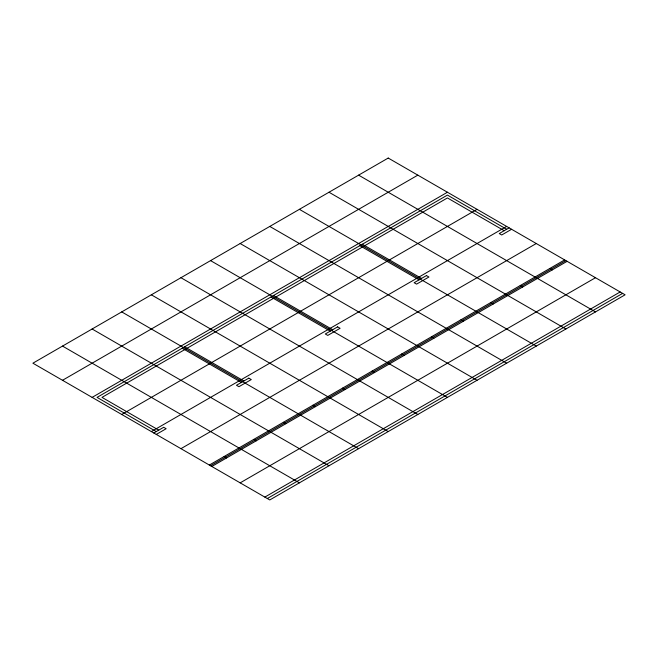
<?xml version="1.0" encoding="UTF-8"?>
<svg xmlns="http://www.w3.org/2000/svg" width="658" height="658" viewBox="0 0 658 658"><rect width="100%" height="100%" fill="white"/><g stroke="black" fill="none" stroke-linecap="round" stroke-linejoin="round"><path stroke-width="0.99" d="M62.51 380.283L417.83 175.143M92.12 397.383L447.44 192.235M121.73 414.474L477.05 209.334M151.34 431.574L506.66 226.426M153.808 432.997L163.678 427.297L166.145 428.72L156.275 434.42M509.127 227.857L499.257 233.549L501.725 234.98L511.595 229.28M180.95 448.666L536.27 243.526M209.326 465.05L564.646 259.91M210.56 465.765L565.88 260.617M211.794 466.473L567.114 261.333M240.17 482.857L595.49 277.717M264.845 497.103L620.165 291.963M267.312 498.525L622.633 293.386M506.66 229.28L447.44 195.089L97.055 397.383L156.275 431.574M504.192 230.703L447.44 197.935L101.99 397.383L158.743 430.143M549.841 268.456L552.309 269.879M358.61 175.143L595.49 311.908M520.231 285.547L522.699 286.97M329 192.235L565.88 329M490.621 302.647L493.089 304.07M362.311 244.233L421.531 278.424M299.39 209.334L536.27 346.092M359.844 245.664L419.064 279.847M461.011 319.739L463.479 321.162M269.78 226.426L506.66 363.191M431.401 336.838L433.869 338.261M240.17 243.526L477.05 380.283M401.791 353.93L404.259 355.353M273.481 295.524L332.701 329.716M210.56 260.617L447.44 397.383M271.014 296.947L330.234 331.139M372.181 371.03L374.649 372.453M180.95 277.717L417.83 414.474M342.571 388.121L345.039 389.544M151.34 294.809L388.22 431.574M312.961 405.213L315.429 406.644M184.651 346.807L243.871 380.998M121.73 311.908L358.61 448.666M182.184 348.23L241.404 382.421M283.351 422.313L285.819 423.736M92.12 329L329 465.765M253.741 439.404L256.209 440.827M62.51 346.092L299.39 482.857M224.131 456.504L226.599 457.927M388.22 158.052L32.9 363.191L269.78 499.948L625.1 294.809L388.22 158.052M248.806 378.153L236.469 385.275L238.936 386.698L251.274 379.576L248.806 378.153M337.636 326.861L325.299 333.984L327.766 335.407L340.104 328.284L337.636 326.861M426.466 275.579L414.129 282.701L416.596 284.124L428.934 277.002L426.466 275.579"/></g></svg>
